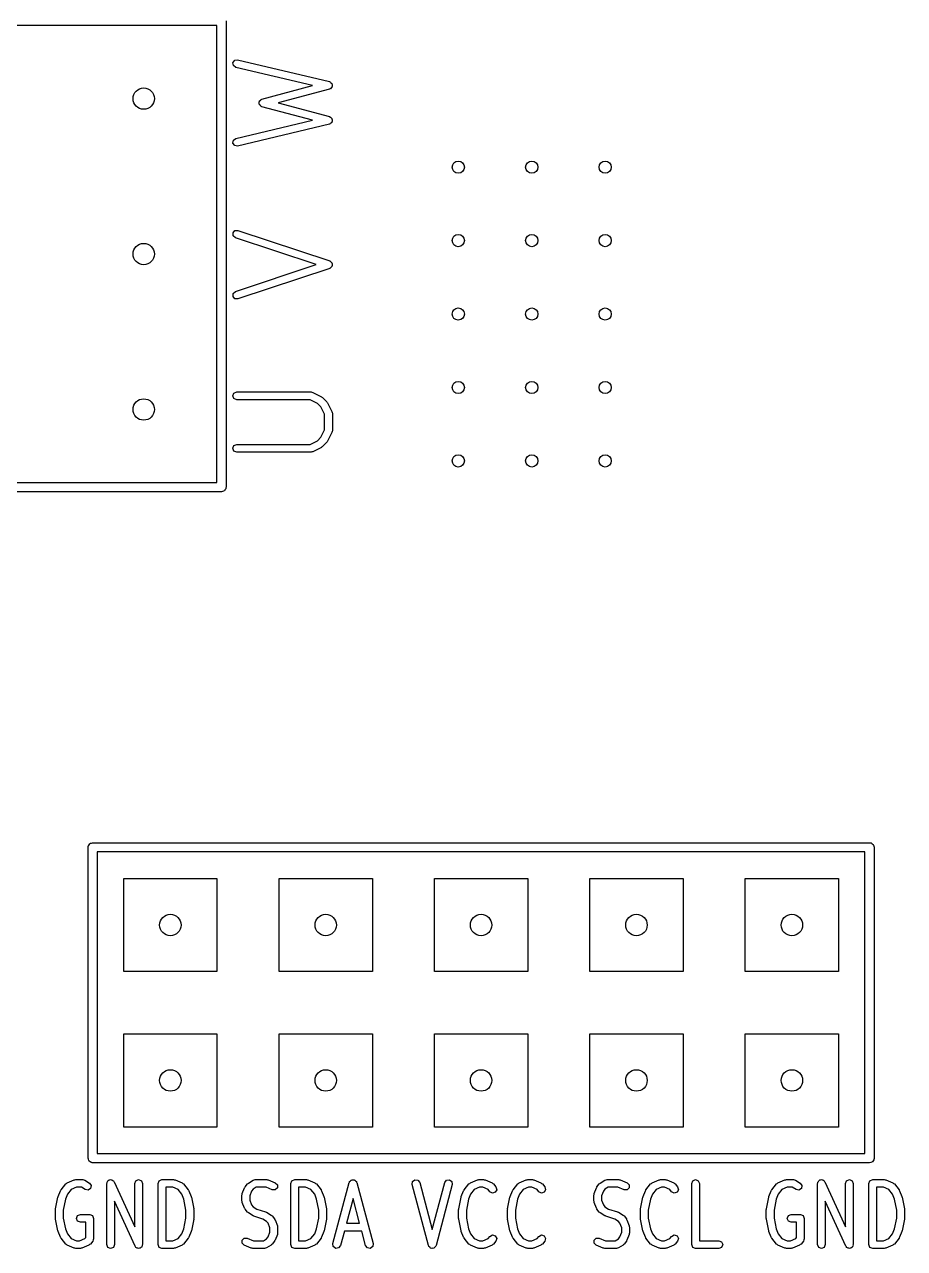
# Model space of a CAD drawing. Extents: x 0.12 to 2.02, y 0.23 to 1.77.
# Drawn here: x 0.985 to 1.551, y 0.228 to 1.015 of the extents above; entities that cross this region are included whole.
import ezdxf

# ---------------------------------------------------------------- set-up
doc = ezdxf.new("R2010")
doc.units = 0
doc.header["$MEASUREMENT"] = 0
doc.layers.add('BLACK', color=7, linetype='CONTINUOUS')

msp = doc.modelspace()

# ---------------------------------------------------------------- linework, layer by layer
at = {"layer": 'BLACK', "linetype": 'CONTINUOUS'}
for p, q in [((1.11457, 1.01772), (1.11457, 0.717717)), ((1.10866, 1.01476), (0.914567, 1.01476)), ((1.10866, 0.720669), (1.10866, 1.01476)), ((1.11902, 0.990822), (1.12014, 0.992372)), ((1.12014, 0.992372), (1.12203, 0.992675)), ((1.12203, 0.992675), (1.18108, 0.978614)), ((1.11932, 0.988932), (1.11902, 0.990822)), ((1.12087, 0.987811), (1.11932, 0.988932)), ((1.17029, 0.976045), (1.12087, 0.987811)), ((1.18108, 0.978614), (1.18139, 0.978395)), ((1.18139, 0.978395), (1.18176, 0.978345)), ((1.18176, 0.978345), (1.18213, 0.977855)), ((1.18213, 0.977855), (1.18263, 0.977492)), ((1.18263, 0.977492), (1.18269, 0.977123)), ((1.18269, 0.977123), (1.18292, 0.976826)), ((1.18292, 0.976826), (1.18284, 0.976213)), ((1.13768, 0.967349), (1.17029, 0.976045)), ((1.18115, 0.973766), (1.14803, 0.964933)), ((1.18145, 0.973994), (1.18115, 0.973766)), ((1.18182, 0.974053), (1.18145, 0.973994)), ((1.18218, 0.974554), (1.18182, 0.974053)), ((1.18267, 0.974929), (1.18218, 0.974554)), ((1.18272, 0.9753), (1.18267, 0.974929)), ((1.18294, 0.975603), (1.18272, 0.9753)), ((1.18284, 0.976213), (1.18294, 0.975603)), ((1.13591, 0.965577), (1.13611, 0.965848)), ((1.13599, 0.964933), (1.13591, 0.965577)), ((1.13591, 0.964289), (1.13599, 0.964933)), ((1.13611, 0.964019), (1.13591, 0.964289)), ((1.13611, 0.965848), (1.13616, 0.966186)), ((1.13616, 0.963681), (1.13611, 0.964019)), ((1.13616, 0.966186), (1.13668, 0.966581)), ((1.13668, 0.963286), (1.13616, 0.963681)), ((1.13668, 0.966581), (1.13707, 0.967097)), ((1.13707, 0.96277), (1.13668, 0.963286)), ((1.13707, 0.967097), (1.13741, 0.967142)), ((1.13741, 0.962725), (1.13707, 0.96277)), ((1.13741, 0.967142), (1.13768, 0.967349)), ((1.13768, 0.962518), (1.13741, 0.962725)), ((1.17029, 0.953822), (1.13768, 0.962518)), ((1.14803, 0.964933), (1.18115, 0.9561)), ((1.12087, 0.942056), (1.17029, 0.953822)), ((1.18115, 0.9561), (1.18145, 0.955873)), ((1.18145, 0.955873), (1.18182, 0.955814)), ((1.18182, 0.955814), (1.18218, 0.955313)), ((1.18218, 0.955313), (1.18267, 0.954937)), ((1.18267, 0.954937), (1.18272, 0.954567)), ((1.18292, 0.953041), (1.18269, 0.952744)), ((1.18272, 0.954567), (1.18294, 0.954264)), ((1.18294, 0.954264), (1.18284, 0.953653)), ((1.18284, 0.953653), (1.18292, 0.953041)), ((1.18108, 0.951253), (1.12203, 0.937192)), ((1.18139, 0.951472), (1.18108, 0.951253)), ((1.18176, 0.951521), (1.18139, 0.951472)), ((1.18213, 0.952012), (1.18176, 0.951521)), ((1.18263, 0.952374), (1.18213, 0.952012)), ((1.18269, 0.952744), (1.18263, 0.952374)), ((1.11902, 0.939045), (1.11932, 0.940934)), ((1.12014, 0.937495), (1.11902, 0.939045)), ((1.11932, 0.940934), (1.12087, 0.942056)), ((1.12203, 0.937192), (1.12014, 0.937495)), ((1.11908, 0.881359), (1.12033, 0.882805)), ((1.12033, 0.882805), (1.12224, 0.882941)), ((1.12224, 0.882941), (1.1813, 0.863255)), ((1.11921, 0.879451), (1.11908, 0.881359)), ((1.12066, 0.878197), (1.11921, 0.879451)), ((1.1726, 0.860884), (1.12066, 0.878197)), ((1.12066, 0.84357), (1.1726, 0.860884)), ((1.1813, 0.858512), (1.12224, 0.838827)), ((1.1813, 0.863255), (1.18144, 0.863133)), ((1.18144, 0.858634), (1.1813, 0.858512)), ((1.18144, 0.863133), (1.18162, 0.86312)), ((1.18162, 0.858648), (1.18144, 0.858634)), ((1.18162, 0.86312), (1.18214, 0.862521)), ((1.18214, 0.859247), (1.18162, 0.858648)), ((1.18214, 0.862521), (1.18274, 0.862002)), ((1.18274, 0.859766), (1.18214, 0.859247)), ((1.18274, 0.862002), (1.18275, 0.861816)), ((1.18275, 0.859952), (1.18274, 0.859766)), ((1.18275, 0.861816), (1.18288, 0.861674)), ((1.18288, 0.860093), (1.18275, 0.859952)), ((1.18288, 0.861674), (1.18282, 0.860884)), ((1.18282, 0.860884), (1.18288, 0.860093)), ((1.11921, 0.842317), (1.12066, 0.84357)), ((1.11908, 0.840408), (1.11921, 0.842317)), ((1.12033, 0.838963), (1.11908, 0.840408)), ((1.12224, 0.838827), (1.12033, 0.838963)), ((1.11895, 0.776519), (1.11968, 0.778287)), ((1.11968, 0.774752), (1.11895, 0.776519)), ((1.11968, 0.778287), (1.12145, 0.779019)), ((1.12145, 0.774019), (1.11968, 0.774752)), ((1.12145, 0.779019), (1.16926, 0.779019)), ((1.16867, 0.774019), (1.12145, 0.774019)), ((1.1734, 0.771653), (1.16867, 0.774019)), ((1.16926, 0.779019), (1.16979, 0.778797)), ((1.16979, 0.778797), (1.17037, 0.778755)), ((1.17037, 0.778755), (1.176, 0.775943)), ((1.176, 0.775943), (1.17627, 0.775632)), ((1.17627, 0.775632), (1.17665, 0.775475)), ((1.17665, 0.775475), (1.17946, 0.772663)), ((1.17946, 0.772663), (1.17962, 0.772283)), ((1.17962, 0.772283), (1.17993, 0.772013)), ((1.17993, 0.772013), (1.18274, 0.766389)), ((1.17564, 0.769414), (1.1734, 0.771653)), ((1.178, 0.764681), (1.17564, 0.769414)), ((1.178, 0.754612), (1.178, 0.764681)), ((1.18274, 0.766389), (1.18278, 0.765808)), ((1.18278, 0.765808), (1.183, 0.765271)), ((1.183, 0.765271), (1.183, 0.754022)), ((1.1734, 0.74764), (1.17564, 0.749879)), ((1.17564, 0.749879), (1.178, 0.754612)), ((1.18274, 0.752904), (1.17993, 0.74728)), ((1.18278, 0.753485), (1.18274, 0.752904)), ((1.183, 0.754022), (1.18278, 0.753485)), ((1.11895, 0.742774), (1.11968, 0.744541)), ((1.11968, 0.741006), (1.11895, 0.742774)), ((1.11968, 0.744541), (1.12145, 0.745274)), ((1.12145, 0.740274), (1.11968, 0.741006)), ((1.12145, 0.745274), (1.16867, 0.745274)), ((1.16926, 0.740274), (1.12145, 0.740274)), ((1.16867, 0.745274), (1.1734, 0.74764)), ((1.16979, 0.740496), (1.16926, 0.740274)), ((1.17037, 0.740538), (1.16979, 0.740496)), ((1.176, 0.74335), (1.17037, 0.740538)), ((1.17627, 0.743661), (1.176, 0.74335)), ((1.17665, 0.743818), (1.17627, 0.743661)), ((1.17946, 0.74663), (1.17665, 0.743818)), ((1.17962, 0.74701), (1.17946, 0.74663)), ((1.17993, 0.74728), (1.17962, 0.74701)), ((0.914567, 0.720669), (1.10866, 0.720669)), ((1.11439, 0.716707), (1.1139, 0.716119)), ((1.11446, 0.71709), (1.11439, 0.716707)), ((1.11452, 0.717204), (1.11446, 0.71709)), ((1.11457, 0.717717), (1.1145, 0.717333)), ((1.1145, 0.717333), (1.11452, 0.717204)), ((1.11161, 0.714764), (0.911614, 0.714764)), ((1.11233, 0.715026), (1.11161, 0.714764)), ((1.11309, 0.715159), (1.11233, 0.715026)), ((1.11326, 0.715364), (1.11309, 0.715159)), ((1.11351, 0.715455), (1.11326, 0.715364)), ((1.1139, 0.716119), (1.11351, 0.715455)), ((1.02646, 0.48767), (1.02684, 0.488335)), ((1.02684, 0.488335), (1.02709, 0.488426)), ((1.02709, 0.488426), (1.02726, 0.48863)), ((1.02726, 0.48863), (1.02802, 0.488763)), ((1.02802, 0.488763), (1.02874, 0.489026)), ((1.02874, 0.489026), (1.52874, 0.489026)), ((1.52874, 0.489026), (1.52912, 0.488958)), ((1.52912, 0.488958), (1.52925, 0.488981)), ((1.52925, 0.488981), (1.52937, 0.488915)), ((1.52937, 0.488915), (1.52975, 0.488848)), ((1.52975, 0.488848), (1.53034, 0.488354)), ((1.53034, 0.488354), (1.531, 0.487971)), ((1.02579, 0.486073), (1.02585, 0.486456)), ((1.02579, 0.286073), (1.02579, 0.486073)), ((1.02583, 0.486586), (1.0259, 0.486699)), ((1.02585, 0.486456), (1.02583, 0.486586)), ((1.0259, 0.486699), (1.02597, 0.487083)), ((1.02597, 0.487083), (1.02646, 0.48767)), ((1.03169, 0.48312), (1.03169, 0.289026)), ((1.52579, 0.48312), (1.03169, 0.48312)), ((1.52579, 0.289026), (1.52579, 0.48312)), ((1.531, 0.487971), (1.53109, 0.487721)), ((1.53109, 0.487721), (1.5313, 0.487549)), ((1.5313, 0.487549), (1.53143, 0.486794)), ((1.53143, 0.486794), (1.53169, 0.486073)), ((1.53169, 0.486073), (1.53169, 0.286073)), ((1.04874, 0.406073), (1.04874, 0.466073)), ((1.04874, 0.466073), (1.10874, 0.466073)), ((1.10874, 0.466073), (1.10874, 0.406073)), ((1.14874, 0.406073), (1.14874, 0.466073)), ((1.14874, 0.466073), (1.20874, 0.466073)), ((1.20874, 0.466073), (1.20874, 0.406073)), ((1.24874, 0.406073), (1.24874, 0.466073)), ((1.24874, 0.466073), (1.30874, 0.466073)), ((1.30874, 0.466073), (1.30874, 0.406073)), ((1.34874, 0.406073), (1.34874, 0.466073)), ((1.34874, 0.466073), (1.40874, 0.466073)), ((1.40874, 0.466073), (1.40874, 0.406073)), ((1.44874, 0.406073), (1.44874, 0.466073)), ((1.44874, 0.466073), (1.50874, 0.466073)), ((1.50874, 0.466073), (1.50874, 0.406073)), ((1.10874, 0.406073), (1.04874, 0.406073)), ((1.20874, 0.406073), (1.14874, 0.406073)), ((1.30874, 0.406073), (1.24874, 0.406073)), ((1.40874, 0.406073), (1.34874, 0.406073)), ((1.50874, 0.406073), (1.44874, 0.406073)), ((1.04874, 0.306073), (1.04874, 0.366073)), ((1.04874, 0.366073), (1.10874, 0.366073)), ((1.10874, 0.366073), (1.10874, 0.306073)), ((1.14874, 0.306073), (1.14874, 0.366073)), ((1.14874, 0.366073), (1.20874, 0.366073)), ((1.20874, 0.366073), (1.20874, 0.306073)), ((1.24874, 0.306073), (1.24874, 0.366073)), ((1.24874, 0.366073), (1.30874, 0.366073)), ((1.30874, 0.366073), (1.30874, 0.306073)), ((1.34874, 0.306073), (1.34874, 0.366073)), ((1.34874, 0.366073), (1.40874, 0.366073)), ((1.40874, 0.366073), (1.40874, 0.306073)), ((1.44874, 0.306073), (1.44874, 0.366073)), ((1.44874, 0.366073), (1.50874, 0.366073)), ((1.50874, 0.366073), (1.50874, 0.306073)), ((1.10874, 0.306073), (1.04874, 0.306073)), ((1.20874, 0.306073), (1.14874, 0.306073)), ((1.30874, 0.306073), (1.24874, 0.306073)), ((1.40874, 0.306073), (1.34874, 0.306073)), ((1.50874, 0.306073), (1.44874, 0.306073)), ((1.02605, 0.285352), (1.02579, 0.286073)), ((1.02618, 0.284596), (1.02605, 0.285352)), ((1.02639, 0.284425), (1.02618, 0.284596)), ((1.02648, 0.284175), (1.02639, 0.284425)), ((1.02714, 0.283791), (1.02648, 0.284175)), ((1.02773, 0.283298), (1.02714, 0.283791)), ((1.03169, 0.289026), (1.52579, 0.289026)), ((1.53022, 0.283516), (1.52946, 0.283382)), ((1.53039, 0.28372), (1.53022, 0.283516)), ((1.53064, 0.283811), (1.53039, 0.28372)), ((1.53102, 0.284475), (1.53064, 0.283811)), ((1.53151, 0.285063), (1.53102, 0.284475)), ((1.53158, 0.285446), (1.53151, 0.285063)), ((1.53165, 0.28556), (1.53158, 0.285446)), ((1.53169, 0.286073), (1.53163, 0.285689)), ((1.53163, 0.285689), (1.53165, 0.28556)), ((1.02811, 0.283231), (1.02773, 0.283298)), ((1.02823, 0.283165), (1.02811, 0.283231)), ((1.02836, 0.283188), (1.02823, 0.283165)), ((1.02874, 0.28312), (1.02836, 0.283188)), ((1.52874, 0.28312), (1.02874, 0.28312)), ((1.52946, 0.283382), (1.52874, 0.28312)), ((1.00837, 0.265779), (1.01137, 0.269529)), ((1.01137, 0.269529), (1.01192, 0.269831)), ((1.01192, 0.269831), (1.01236, 0.270275)), ((1.01236, 0.270275), (1.01686, 0.27215)), ((1.01686, 0.27215), (1.01736, 0.272151)), ((1.01736, 0.272151), (1.01782, 0.272342)), ((1.01782, 0.272342), (1.02232, 0.272342)), ((1.02232, 0.272342), (1.02296, 0.272076)), ((1.02296, 0.272076), (1.02364, 0.271962)), ((1.02364, 0.271962), (1.02664, 0.270087)), ((1.02664, 0.270087), (1.02775, 0.268529)), ((1.02775, 0.268529), (1.02744, 0.266642)), ((1.03782, 0.269842), (1.03799, 0.270261)), ((1.03782, 0.230472), (1.03782, 0.269842)), ((1.03797, 0.270715), (1.03834, 0.27111)), ((1.03799, 0.270261), (1.03797, 0.270715)), ((1.03834, 0.27111), (1.03855, 0.27161)), ((1.03855, 0.27161), (1.03897, 0.271783)), ((1.03897, 0.271783), (1.03928, 0.272116)), ((1.03928, 0.272116), (1.03982, 0.272135)), ((1.03982, 0.272135), (1.04032, 0.272342)), ((1.04032, 0.272342), (1.04074, 0.272168)), ((1.04074, 0.272168), (1.04119, 0.272185)), ((1.04119, 0.272185), (1.04158, 0.271817)), ((1.04158, 0.271817), (1.04208, 0.27161)), ((1.04208, 0.27161), (1.04226, 0.27119)), ((1.04226, 0.27119), (1.04259, 0.270881)), ((1.04259, 0.270881), (1.05581, 0.241954)), ((1.05581, 0.269842), (1.05655, 0.27161)), ((1.05581, 0.241954), (1.05581, 0.269842)), ((1.05655, 0.27161), (1.05831, 0.272342)), ((1.05831, 0.272342), (1.06008, 0.27161)), ((1.06008, 0.27161), (1.06081, 0.269842)), ((1.06081, 0.269842), (1.06081, 0.230472)), ((1.07081, 0.269842), (1.07154, 0.27161)), ((1.07081, 0.230472), (1.07081, 0.269842)), ((1.07154, 0.27161), (1.07331, 0.272342)), ((1.07331, 0.272342), (1.08081, 0.272342)), ((1.08081, 0.272342), (1.08127, 0.272151)), ((1.08127, 0.272151), (1.08177, 0.27215)), ((1.08177, 0.27215), (1.08627, 0.270275)), ((1.08627, 0.270275), (1.08671, 0.269831)), ((1.08671, 0.269831), (1.08726, 0.269529)), ((1.08726, 0.269529), (1.09026, 0.265779)), ((1.12685, 0.267654), (1.12835, 0.269529)), ((1.12835, 0.269529), (1.12873, 0.269737)), ((1.12873, 0.269737), (1.12898, 0.270087)), ((1.12898, 0.270087), (1.13198, 0.271962)), ((1.13198, 0.271962), (1.13266, 0.272076)), ((1.13266, 0.272076), (1.1333, 0.272342)), ((1.1333, 0.272342), (1.1408, 0.272342)), ((1.1408, 0.272342), (1.14127, 0.272151)), ((1.14127, 0.272151), (1.14177, 0.27215)), ((1.14177, 0.27215), (1.14626, 0.270275)), ((1.14626, 0.270275), (1.14761, 0.268919)), ((1.14761, 0.268919), (1.14761, 0.267006)), ((1.1563, 0.269842), (1.15703, 0.27161)), ((1.1563, 0.230472), (1.1563, 0.269842)), ((1.15703, 0.27161), (1.1588, 0.272342)), ((1.1588, 0.272342), (1.1663, 0.272342)), ((1.1663, 0.272342), (1.16676, 0.272151)), ((1.16676, 0.272151), (1.16726, 0.27215)), ((1.16726, 0.27215), (1.17176, 0.270275)), ((1.17176, 0.270275), (1.1722, 0.269831)), ((1.1722, 0.269831), (1.17275, 0.269529)), ((1.17275, 0.269529), (1.17575, 0.265779)), ((1.18338, 0.231116), (1.19388, 0.270486)), ((1.19388, 0.270486), (1.19409, 0.270757)), ((1.19409, 0.270757), (1.19413, 0.271095)), ((1.19413, 0.271095), (1.19465, 0.271489)), ((1.19465, 0.271489), (1.19504, 0.272005)), ((1.19504, 0.272005), (1.19538, 0.27205)), ((1.19538, 0.27205), (1.19565, 0.272258)), ((1.19565, 0.272258), (1.1963, 0.272172)), ((1.1963, 0.272172), (1.19694, 0.272258)), ((1.19694, 0.272258), (1.19721, 0.27205)), ((1.19721, 0.27205), (1.19755, 0.272005)), ((1.19755, 0.272005), (1.19794, 0.271489)), ((1.19794, 0.271489), (1.19846, 0.271095)), ((1.19846, 0.271095), (1.1985, 0.270757)), ((1.1985, 0.270757), (1.19871, 0.270486)), ((1.19871, 0.270486), (1.20921, 0.231116)), ((1.23438, 0.269198), (1.23463, 0.271095)), ((1.24487, 0.229828), (1.23438, 0.269198)), ((1.23463, 0.271095), (1.23615, 0.272258)), ((1.23615, 0.272258), (1.23804, 0.272005)), ((1.23804, 0.272005), (1.23921, 0.270486)), ((1.23921, 0.270486), (1.24729, 0.240175)), ((1.24729, 0.240175), (1.25537, 0.270486)), ((1.2602, 0.269198), (1.24971, 0.229828)), ((1.25537, 0.270486), (1.25654, 0.272005)), ((1.25654, 0.272005), (1.25843, 0.272258)), ((1.25843, 0.272258), (1.25995, 0.271095)), ((1.25995, 0.271095), (1.2602, 0.269198)), ((1.26784, 0.265779), (1.27083, 0.269529)), ((1.27083, 0.269529), (1.27138, 0.269831)), ((1.27138, 0.269831), (1.27183, 0.270275)), ((1.27183, 0.270275), (1.27632, 0.27215)), ((1.27632, 0.27215), (1.27682, 0.272151)), ((1.27682, 0.272151), (1.27729, 0.272342)), ((1.27729, 0.272342), (1.28029, 0.272342)), ((1.28029, 0.272342), (1.28075, 0.272151)), ((1.28075, 0.272151), (1.28125, 0.27215)), ((1.28125, 0.27215), (1.28575, 0.270275)), ((1.28575, 0.270275), (1.28619, 0.269831)), ((1.28619, 0.269831), (1.28674, 0.269529)), ((1.28674, 0.269529), (1.28824, 0.267654)), ((1.29933, 0.265779), (1.30233, 0.269529)), ((1.30233, 0.269529), (1.30288, 0.269831)), ((1.30288, 0.269831), (1.30332, 0.270275)), ((1.30332, 0.270275), (1.30782, 0.27215)), ((1.30782, 0.27215), (1.30832, 0.272151)), ((1.30832, 0.272151), (1.30878, 0.272342)), ((1.30878, 0.272342), (1.31178, 0.272342)), ((1.31178, 0.272342), (1.31224, 0.272151)), ((1.31224, 0.272151), (1.31274, 0.27215)), ((1.31274, 0.27215), (1.31724, 0.270275)), ((1.31724, 0.270275), (1.31768, 0.269831)), ((1.31768, 0.269831), (1.31823, 0.269529)), ((1.31823, 0.269529), (1.31973, 0.267654)), ((1.35332, 0.267654), (1.35482, 0.269529)), ((1.35482, 0.269529), (1.3552, 0.269737)), ((1.3552, 0.269737), (1.35545, 0.270087)), ((1.35545, 0.270087), (1.35845, 0.271962)), ((1.35845, 0.271962), (1.35914, 0.272076)), ((1.35914, 0.272076), (1.35978, 0.272342)), ((1.35978, 0.272342), (1.36728, 0.272342)), ((1.36728, 0.272342), (1.36774, 0.272151)), ((1.36774, 0.272151), (1.36824, 0.27215)), ((1.36824, 0.27215), (1.37274, 0.270275)), ((1.37274, 0.270275), (1.37409, 0.268919)), ((1.37409, 0.268919), (1.37408, 0.267006)), ((1.38482, 0.265779), (1.38782, 0.269529)), ((1.38782, 0.269529), (1.38837, 0.269831)), ((1.38837, 0.269831), (1.38881, 0.270275)), ((1.38881, 0.270275), (1.39331, 0.27215)), ((1.39331, 0.27215), (1.39381, 0.272151)), ((1.39381, 0.272151), (1.39427, 0.272342)), ((1.39427, 0.272342), (1.39727, 0.272342)), ((1.39727, 0.272342), (1.39773, 0.272151)), ((1.39773, 0.272151), (1.39823, 0.27215)), ((1.39823, 0.27215), (1.40273, 0.270275)), ((1.40273, 0.270275), (1.40317, 0.269831)), ((1.40317, 0.269831), (1.40372, 0.269529)), ((1.40372, 0.269529), (1.40522, 0.267654)), ((1.41427, 0.269842), (1.415, 0.27161)), ((1.41427, 0.230472), (1.41427, 0.269842)), ((1.415, 0.27161), (1.41677, 0.272342)), ((1.41677, 0.272342), (1.41854, 0.27161)), ((1.41854, 0.27161), (1.41927, 0.269842)), ((1.41927, 0.269842), (1.41927, 0.232972)), ((1.46581, 0.265779), (1.46881, 0.269529)), ((1.46881, 0.269529), (1.46936, 0.269831)), ((1.46936, 0.269831), (1.4698, 0.270275)), ((1.4698, 0.270275), (1.4743, 0.27215)), ((1.4743, 0.27215), (1.4748, 0.272151)), ((1.4748, 0.272151), (1.47526, 0.272342)), ((1.47526, 0.272342), (1.47976, 0.272342)), ((1.47976, 0.272342), (1.4804, 0.272076)), ((1.4804, 0.272076), (1.48109, 0.271962)), ((1.48109, 0.271962), (1.48409, 0.270087)), ((1.48409, 0.270087), (1.4852, 0.268529)), ((1.4852, 0.268529), (1.48488, 0.266642)), ((1.49526, 0.269842), (1.49543, 0.270261)), ((1.49526, 0.230472), (1.49526, 0.269842)), ((1.49542, 0.270715), (1.49578, 0.27111)), ((1.49543, 0.270261), (1.49542, 0.270715)), ((1.49578, 0.27111), (1.49599, 0.27161)), ((1.49599, 0.27161), (1.49641, 0.271783)), ((1.49641, 0.271783), (1.49672, 0.272116)), ((1.49672, 0.272116), (1.49726, 0.272135)), ((1.49726, 0.272135), (1.49776, 0.272342)), ((1.49776, 0.272342), (1.49818, 0.272168)), ((1.49818, 0.272168), (1.49863, 0.272185)), ((1.49863, 0.272185), (1.49903, 0.271817)), ((1.49903, 0.271817), (1.49953, 0.27161)), ((1.49953, 0.27161), (1.4997, 0.27119)), ((1.4997, 0.27119), (1.50003, 0.270881)), ((1.50003, 0.270881), (1.51326, 0.241954)), ((1.51326, 0.269842), (1.51399, 0.27161)), ((1.51326, 0.241954), (1.51326, 0.269842)), ((1.51399, 0.27161), (1.51576, 0.272342)), ((1.51576, 0.272342), (1.51752, 0.27161)), ((1.51752, 0.27161), (1.51826, 0.269842)), ((1.51826, 0.269842), (1.51826, 0.230472)), ((1.52825, 0.269842), (1.52899, 0.27161)), ((1.52825, 0.230472), (1.52825, 0.269842)), ((1.52899, 0.27161), (1.53075, 0.272342)), ((1.53075, 0.272342), (1.53825, 0.272342)), ((1.53825, 0.272342), (1.53872, 0.272151)), ((1.53872, 0.272151), (1.53922, 0.27215)), ((1.53922, 0.27215), (1.54371, 0.270275)), ((1.54371, 0.270275), (1.54416, 0.269831)), ((1.54416, 0.269831), (1.54471, 0.269529)), ((1.54471, 0.269529), (1.54771, 0.265779)), ((1.00487, 0.253459), (1.00637, 0.260958)), ((1.00637, 0.260958), (1.0065, 0.261157)), ((1.0065, 0.261397), (1.008, 0.265146)), ((1.0065, 0.261157), (1.0065, 0.261397)), ((1.008, 0.265146), (1.00826, 0.265416)), ((1.00826, 0.265416), (1.00837, 0.265779)), ((1.0125, 0.262945), (1.01123, 0.259753)), ((1.01487, 0.265906), (1.0125, 0.262945)), ((1.01832, 0.267342), (1.01487, 0.265906)), ((1.0216, 0.267342), (1.01832, 0.267342)), ((1.02399, 0.265847), (1.0216, 0.267342)), ((1.02588, 0.265531), (1.02399, 0.265847)), ((1.02744, 0.266642), (1.02588, 0.265531)), ((1.08031, 0.267342), (1.07581, 0.267342)), ((1.07581, 0.267342), (1.07581, 0.232972)), ((1.08376, 0.265906), (1.08031, 0.267342)), ((1.08613, 0.262945), (1.08376, 0.265906)), ((1.0874, 0.259753), (1.08613, 0.262945)), ((1.09026, 0.265779), (1.09037, 0.265416)), ((1.09037, 0.265416), (1.09063, 0.265146)), ((1.09063, 0.265146), (1.09213, 0.261397)), ((1.09213, 0.261397), (1.09213, 0.261157)), ((1.09213, 0.261157), (1.09226, 0.260958)), ((1.09226, 0.260958), (1.09376, 0.253459)), ((1.12481, 0.262343), (1.12499, 0.262789)), ((1.12481, 0.258593), (1.12481, 0.262343)), ((1.12498, 0.263271), (1.12648, 0.267021)), ((1.12499, 0.262789), (1.12498, 0.263271)), ((1.12648, 0.267021), (1.12675, 0.267291)), ((1.12675, 0.267291), (1.12685, 0.267654)), ((1.13099, 0.26482), (1.12981, 0.261861)), ((1.12981, 0.261861), (1.12981, 0.259075)), ((1.13199, 0.266073), (1.13099, 0.26482)), ((1.13402, 0.267342), (1.13199, 0.266073)), ((1.1403, 0.267342), (1.13402, 0.267342)), ((1.14434, 0.265659), (1.1403, 0.267342)), ((1.14625, 0.265655), (1.14434, 0.265659)), ((1.14761, 0.267006), (1.14625, 0.265655)), ((1.1658, 0.267342), (1.1613, 0.267342)), ((1.1613, 0.267342), (1.1613, 0.232972)), ((1.16925, 0.265906), (1.1658, 0.267342)), ((1.17162, 0.262945), (1.16925, 0.265906)), ((1.17289, 0.259753), (1.17162, 0.262945)), ((1.17575, 0.265779), (1.17586, 0.265416)), ((1.17586, 0.265416), (1.17612, 0.265146)), ((1.17612, 0.265146), (1.17762, 0.261397)), ((1.17762, 0.261397), (1.17762, 0.261157)), ((1.17762, 0.261157), (1.17775, 0.260958)), ((1.17775, 0.260958), (1.17925, 0.253459)), ((1.1963, 0.260139), (1.19205, 0.24422)), ((1.20054, 0.24422), (1.1963, 0.260139)), ((1.26434, 0.253459), (1.26584, 0.260958)), ((1.26584, 0.260958), (1.26597, 0.261157)), ((1.26597, 0.261397), (1.26747, 0.265146)), ((1.26597, 0.261157), (1.26597, 0.261397)), ((1.26747, 0.265146), (1.26773, 0.265416)), ((1.26773, 0.265416), (1.26784, 0.265779)), ((1.27197, 0.262945), (1.27069, 0.259753)), ((1.27434, 0.265906), (1.27197, 0.262945)), ((1.27779, 0.267342), (1.27434, 0.265906)), ((1.27979, 0.267342), (1.27779, 0.267342)), ((1.28323, 0.265906), (1.27979, 0.267342)), ((1.28433, 0.264531), (1.28323, 0.265906)), ((1.28601, 0.263608), (1.28433, 0.264531)), ((1.28785, 0.26414), (1.28601, 0.263608)), ((1.28877, 0.265816), (1.28785, 0.26414)), ((1.28824, 0.267654), (1.28877, 0.265816)), ((1.29583, 0.253459), (1.29733, 0.260958)), ((1.29733, 0.260958), (1.29747, 0.261157)), ((1.29746, 0.261397), (1.29896, 0.265146)), ((1.29747, 0.261157), (1.29746, 0.261397)), ((1.29896, 0.265146), (1.29923, 0.265416)), ((1.29923, 0.265416), (1.29933, 0.265779)), ((1.30347, 0.262945), (1.30219, 0.259753)), ((1.30584, 0.265906), (1.30347, 0.262945)), ((1.30928, 0.267342), (1.30584, 0.265906)), ((1.31128, 0.267342), (1.30928, 0.267342)), ((1.31473, 0.265906), (1.31128, 0.267342)), ((1.31583, 0.264531), (1.31473, 0.265906)), ((1.31751, 0.263608), (1.31583, 0.264531)), ((1.31934, 0.26414), (1.31751, 0.263608)), ((1.32027, 0.265816), (1.31934, 0.26414)), ((1.31973, 0.267654), (1.32027, 0.265816)), ((1.35128, 0.262343), (1.35146, 0.262789)), ((1.35128, 0.258593), (1.35128, 0.262343)), ((1.35146, 0.263271), (1.35296, 0.267021)), ((1.35146, 0.262789), (1.35146, 0.263271)), ((1.35296, 0.267021), (1.35322, 0.267291)), ((1.35322, 0.267291), (1.35332, 0.267654)), ((1.35746, 0.26482), (1.35628, 0.261861)), ((1.35628, 0.261861), (1.35628, 0.259075)), ((1.35846, 0.266073), (1.35746, 0.26482)), ((1.36049, 0.267342), (1.35846, 0.266073)), ((1.36678, 0.267342), (1.36049, 0.267342)), ((1.37081, 0.265659), (1.36678, 0.267342)), ((1.37273, 0.265655), (1.37081, 0.265659)), ((1.37408, 0.267006), (1.37273, 0.265655)), ((1.38132, 0.253459), (1.38282, 0.260958)), ((1.38282, 0.260958), (1.38295, 0.261157)), ((1.38295, 0.261397), (1.38445, 0.265146)), ((1.38295, 0.261157), (1.38295, 0.261397)), ((1.38445, 0.265146), (1.38472, 0.265416)), ((1.38472, 0.265416), (1.38482, 0.265779)), ((1.38896, 0.262945), (1.38768, 0.259753)), ((1.39132, 0.265906), (1.38896, 0.262945)), ((1.39477, 0.267342), (1.39132, 0.265906)), ((1.39677, 0.267342), (1.39477, 0.267342)), ((1.40022, 0.265906), (1.39677, 0.267342)), ((1.40132, 0.264531), (1.40022, 0.265906)), ((1.40299, 0.263608), (1.40132, 0.264531)), ((1.40483, 0.26414), (1.40299, 0.263608)), ((1.40576, 0.265816), (1.40483, 0.26414)), ((1.40522, 0.267654), (1.40576, 0.265816)), ((1.46231, 0.253459), (1.46381, 0.260958)), ((1.46381, 0.260958), (1.46394, 0.261157)), ((1.46394, 0.261397), (1.46544, 0.265146)), ((1.46394, 0.261157), (1.46394, 0.261397)), ((1.46544, 0.265146), (1.46571, 0.265416)), ((1.46571, 0.265416), (1.46581, 0.265779)), ((1.46995, 0.262945), (1.46867, 0.259753)), ((1.47231, 0.265906), (1.46995, 0.262945)), ((1.47576, 0.267342), (1.47231, 0.265906)), ((1.47904, 0.267342), (1.47576, 0.267342)), ((1.48144, 0.265847), (1.47904, 0.267342)), ((1.48332, 0.265531), (1.48144, 0.265847)), ((1.48488, 0.266642), (1.48332, 0.265531)), ((1.53775, 0.267342), (1.53325, 0.267342)), ((1.53325, 0.267342), (1.53325, 0.232972)), ((1.5412, 0.265906), (1.53775, 0.267342)), ((1.54357, 0.262945), (1.5412, 0.265906)), ((1.54485, 0.259753), (1.54357, 0.262945)), ((1.54771, 0.265779), (1.54781, 0.265416)), ((1.54781, 0.265416), (1.54807, 0.265146)), ((1.54807, 0.265146), (1.54957, 0.261397)), ((1.54957, 0.261397), (1.54957, 0.261157)), ((1.54957, 0.261157), (1.5497, 0.260958)), ((1.5497, 0.260958), (1.5512, 0.253459)), ((1.00482, 0.252969), (1.00492, 0.253207)), ((1.00482, 0.247345), (1.00482, 0.252969)), ((1.00492, 0.253207), (1.00487, 0.253459)), ((1.01123, 0.259753), (1.00982, 0.252721)), ((1.00982, 0.252721), (1.00982, 0.247592)), ((1.05604, 0.229432), (1.04282, 0.25836)), ((1.04282, 0.25836), (1.04282, 0.230472)), ((1.08881, 0.252721), (1.0874, 0.259753)), ((1.08881, 0.247592), (1.08881, 0.252721)), ((1.09376, 0.253459), (1.09371, 0.253207)), ((1.09371, 0.253207), (1.09381, 0.252969)), ((1.09381, 0.252969), (1.09381, 0.247345)), ((1.12499, 0.258147), (1.12481, 0.258593)), ((1.12498, 0.257665), (1.12499, 0.258147)), ((1.12648, 0.253915), (1.12498, 0.257665)), ((1.12675, 0.253645), (1.12648, 0.253915)), ((1.12685, 0.253282), (1.12675, 0.253645)), ((1.12835, 0.251407), (1.12685, 0.253282)), ((1.12981, 0.259075), (1.13099, 0.256116)), ((1.13099, 0.256116), (1.13199, 0.254863)), ((1.13199, 0.254863), (1.13436, 0.253385)), ((1.13436, 0.253385), (1.14005, 0.251606)), ((1.1743, 0.252721), (1.17289, 0.259753)), ((1.1743, 0.247592), (1.1743, 0.252721)), ((1.17925, 0.253459), (1.1792, 0.253207)), ((1.1792, 0.253207), (1.1793, 0.252969)), ((1.1793, 0.252969), (1.1793, 0.247345)), ((1.26429, 0.252969), (1.26439, 0.253207)), ((1.26429, 0.247345), (1.26429, 0.252969)), ((1.26439, 0.253207), (1.26434, 0.253459)), ((1.27069, 0.259753), (1.26929, 0.252721)), ((1.26929, 0.252721), (1.26929, 0.247592)), ((1.29578, 0.252969), (1.29588, 0.253207)), ((1.29578, 0.247345), (1.29578, 0.252969)), ((1.29588, 0.253207), (1.29583, 0.253459)), ((1.30219, 0.259753), (1.30078, 0.252721)), ((1.30078, 0.252721), (1.30078, 0.247592)), ((1.35146, 0.258147), (1.35128, 0.258593)), ((1.35146, 0.257665), (1.35146, 0.258147)), ((1.35296, 0.253915), (1.35146, 0.257665)), ((1.35322, 0.253645), (1.35296, 0.253915)), ((1.35332, 0.253282), (1.35322, 0.253645)), ((1.35482, 0.251407), (1.35332, 0.253282)), ((1.35628, 0.259075), (1.35746, 0.256116)), ((1.35746, 0.256116), (1.35846, 0.254863)), ((1.35846, 0.254863), (1.36083, 0.253385)), ((1.36083, 0.253385), (1.36652, 0.251606)), ((1.38127, 0.252969), (1.38137, 0.253207)), ((1.38127, 0.247345), (1.38127, 0.252969)), ((1.38137, 0.253207), (1.38132, 0.253459)), ((1.38768, 0.259753), (1.38627, 0.252721)), ((1.38627, 0.252721), (1.38627, 0.247592)), ((1.46226, 0.252969), (1.46236, 0.253207)), ((1.46226, 0.247345), (1.46226, 0.252969)), ((1.46236, 0.253207), (1.46231, 0.253459)), ((1.46867, 0.259753), (1.46726, 0.252721)), ((1.46726, 0.252721), (1.46726, 0.247592)), ((1.51348, 0.229432), (1.50026, 0.25836)), ((1.50026, 0.25836), (1.50026, 0.230472)), ((1.54625, 0.252721), (1.54485, 0.259753)), ((1.54625, 0.247592), (1.54625, 0.252721)), ((1.5512, 0.253459), (1.55115, 0.253207)), ((1.55115, 0.253207), (1.55125, 0.252969)), ((1.55125, 0.252969), (1.55125, 0.247345)), ((1.00492, 0.247107), (1.00482, 0.247345)), ((1.00487, 0.246854), (1.00492, 0.247107)), ((1.00637, 0.239355), (1.00487, 0.246854)), ((1.00982, 0.247592), (1.01123, 0.240561)), ((1.01832, 0.247345), (1.01905, 0.249113)), ((1.01905, 0.245577), (1.01832, 0.247345)), ((1.01905, 0.249113), (1.02082, 0.249845)), ((1.02082, 0.244845), (1.01905, 0.245577)), ((1.02082, 0.249845), (1.02682, 0.249845)), ((1.02432, 0.244845), (1.02082, 0.244845)), ((1.02432, 0.235098), (1.02432, 0.244845)), ((1.02682, 0.249845), (1.02859, 0.249113)), ((1.02859, 0.249113), (1.02932, 0.247345)), ((1.02932, 0.247345), (1.02932, 0.234221)), ((1.0874, 0.240561), (1.08881, 0.247592)), ((1.09376, 0.246854), (1.09226, 0.239355)), ((1.09381, 0.247345), (1.09371, 0.247107)), ((1.09371, 0.247107), (1.09376, 0.246854)), ((1.12873, 0.2512), (1.12835, 0.251407)), ((1.12898, 0.250849), (1.12873, 0.2512)), ((1.13198, 0.248974), (1.12898, 0.250849)), ((1.13231, 0.24892), (1.13198, 0.248974)), ((1.13256, 0.248708), (1.13231, 0.24892)), ((1.13825, 0.246929), (1.13256, 0.248708)), ((1.14062, 0.24545), (1.13825, 0.246929)), ((1.14005, 0.251606), (1.1403, 0.251394)), ((1.1403, 0.251394), (1.14063, 0.25134)), ((1.14162, 0.244198), (1.14062, 0.24545)), ((1.14063, 0.25134), (1.14363, 0.249465)), ((1.1428, 0.241239), (1.14162, 0.244198)), ((1.14363, 0.249465), (1.14388, 0.249114)), ((1.14388, 0.249114), (1.14426, 0.248906)), ((1.14426, 0.248906), (1.14576, 0.247032)), ((1.14576, 0.247032), (1.14586, 0.246669)), ((1.14586, 0.246669), (1.14612, 0.246398)), ((1.14612, 0.246398), (1.14762, 0.242649)), ((1.17289, 0.240561), (1.1743, 0.247592)), ((1.17925, 0.246854), (1.17775, 0.239355)), ((1.1793, 0.247345), (1.1792, 0.247107)), ((1.1792, 0.247107), (1.17925, 0.246854)), ((1.19205, 0.24422), (1.20054, 0.24422)), ((1.26439, 0.247107), (1.26429, 0.247345)), ((1.26434, 0.246854), (1.26439, 0.247107)), ((1.26584, 0.239355), (1.26434, 0.246854)), ((1.26929, 0.247592), (1.27069, 0.240561)), ((1.29588, 0.247107), (1.29578, 0.247345)), ((1.29583, 0.246854), (1.29588, 0.247107)), ((1.29733, 0.239355), (1.29583, 0.246854)), ((1.30078, 0.247592), (1.30219, 0.240561)), ((1.3552, 0.2512), (1.35482, 0.251407)), ((1.35545, 0.250849), (1.3552, 0.2512)), ((1.35845, 0.248974), (1.35545, 0.250849)), ((1.35878, 0.24892), (1.35845, 0.248974)), ((1.35903, 0.248708), (1.35878, 0.24892)), ((1.36472, 0.246929), (1.35903, 0.248708)), ((1.36709, 0.24545), (1.36472, 0.246929)), ((1.36652, 0.251606), (1.36677, 0.251394)), ((1.36677, 0.251394), (1.3671, 0.25134)), ((1.36809, 0.244198), (1.36709, 0.24545)), ((1.3671, 0.25134), (1.3701, 0.249465)), ((1.36927, 0.241239), (1.36809, 0.244198)), ((1.3701, 0.249465), (1.37035, 0.249114)), ((1.37035, 0.249114), (1.37073, 0.248906)), ((1.37073, 0.248906), (1.37223, 0.247032)), ((1.37223, 0.247032), (1.37233, 0.246669)), ((1.37233, 0.246669), (1.3726, 0.246398)), ((1.3726, 0.246398), (1.3741, 0.242649)), ((1.38137, 0.247107), (1.38127, 0.247345)), ((1.38132, 0.246854), (1.38137, 0.247107)), ((1.38282, 0.239355), (1.38132, 0.246854)), ((1.38627, 0.247592), (1.38768, 0.240561)), ((1.46236, 0.247107), (1.46226, 0.247345)), ((1.46231, 0.246854), (1.46236, 0.247107)), ((1.46381, 0.239355), (1.46231, 0.246854)), ((1.46726, 0.247592), (1.46867, 0.240561)), ((1.47576, 0.247345), (1.47649, 0.249113)), ((1.47649, 0.245577), (1.47576, 0.247345)), ((1.47649, 0.249113), (1.47826, 0.249845)), ((1.47826, 0.244845), (1.47649, 0.245577)), ((1.47826, 0.249845), (1.48426, 0.249845)), ((1.48176, 0.244845), (1.47826, 0.244845)), ((1.48176, 0.235098), (1.48176, 0.244845)), ((1.48426, 0.249845), (1.48603, 0.249113)), ((1.48603, 0.249113), (1.48676, 0.247345)), ((1.48676, 0.247345), (1.48676, 0.234221)), ((1.54485, 0.240561), (1.54625, 0.247592)), ((1.5512, 0.246854), (1.5497, 0.239355)), ((1.55125, 0.247345), (1.55115, 0.247107)), ((1.55115, 0.247107), (1.5512, 0.246854)), ((1.0065, 0.239157), (1.00637, 0.239355)), ((1.0065, 0.238917), (1.0065, 0.239157)), ((1.008, 0.235168), (1.0065, 0.238917)), ((1.01123, 0.240561), (1.0125, 0.237369)), ((1.0125, 0.237369), (1.01487, 0.234408)), ((1.08376, 0.234408), (1.08613, 0.237369)), ((1.08613, 0.237369), (1.0874, 0.240561)), ((1.09213, 0.238917), (1.09063, 0.235168)), ((1.09226, 0.239355), (1.09213, 0.239157)), ((1.09213, 0.239157), (1.09213, 0.238917)), ((1.14162, 0.235494), (1.1428, 0.238452)), ((1.1428, 0.238452), (1.1428, 0.241239)), ((1.14762, 0.237042), (1.14612, 0.233293)), ((1.14762, 0.242649), (1.14762, 0.242166)), ((1.14762, 0.242166), (1.1478, 0.24172)), ((1.1478, 0.237971), (1.14762, 0.237525)), ((1.14762, 0.237525), (1.14762, 0.237042)), ((1.1478, 0.24172), (1.1478, 0.237971)), ((1.16925, 0.234408), (1.17162, 0.237369)), ((1.17162, 0.237369), (1.17289, 0.240561)), ((1.17762, 0.238917), (1.17612, 0.235168)), ((1.17775, 0.239355), (1.17762, 0.239157)), ((1.17762, 0.239157), (1.17762, 0.238917)), ((1.19072, 0.23922), (1.18821, 0.229828)), ((1.20187, 0.23922), (1.19072, 0.23922)), ((1.20438, 0.229828), (1.20187, 0.23922)), ((1.26597, 0.239157), (1.26584, 0.239355)), ((1.26597, 0.238917), (1.26597, 0.239157)), ((1.26747, 0.235168), (1.26597, 0.238917)), ((1.27069, 0.240561), (1.27197, 0.237369)), ((1.27197, 0.237369), (1.27434, 0.234408)), ((1.28433, 0.235783), (1.28601, 0.236706)), ((1.28601, 0.236706), (1.28785, 0.236174)), ((1.29747, 0.239157), (1.29733, 0.239355)), ((1.29746, 0.238917), (1.29747, 0.239157)), ((1.29896, 0.235168), (1.29746, 0.238917)), ((1.30219, 0.240561), (1.30347, 0.237369)), ((1.30347, 0.237369), (1.30584, 0.234408)), ((1.31583, 0.235783), (1.31751, 0.236706)), ((1.31751, 0.236706), (1.31934, 0.236174)), ((1.36809, 0.235494), (1.36927, 0.238452)), ((1.36927, 0.238452), (1.36927, 0.241239)), ((1.3741, 0.237042), (1.3726, 0.233293)), ((1.3741, 0.242649), (1.37409, 0.242166)), ((1.37409, 0.242166), (1.37427, 0.24172)), ((1.37427, 0.237971), (1.37409, 0.237525)), ((1.37409, 0.237525), (1.3741, 0.237042)), ((1.37427, 0.24172), (1.37427, 0.237971)), ((1.38295, 0.239157), (1.38282, 0.239355)), ((1.38295, 0.238917), (1.38295, 0.239157)), ((1.38445, 0.235168), (1.38295, 0.238917)), ((1.38768, 0.240561), (1.38896, 0.237369)), ((1.38896, 0.237369), (1.39132, 0.234408)), ((1.40132, 0.235783), (1.40299, 0.236706)), ((1.40299, 0.236706), (1.40483, 0.236174)), ((1.46394, 0.239157), (1.46381, 0.239355)), ((1.46394, 0.238917), (1.46394, 0.239157)), ((1.46544, 0.235168), (1.46394, 0.238917)), ((1.46867, 0.240561), (1.46995, 0.237369)), ((1.46995, 0.237369), (1.47231, 0.234408)), ((1.5412, 0.234408), (1.54357, 0.237369)), ((1.54357, 0.237369), (1.54485, 0.240561)), ((1.54957, 0.238917), (1.54807, 0.235168)), ((1.5497, 0.239355), (1.54957, 0.239157)), ((1.54957, 0.239157), (1.54957, 0.238917)), ((1.00826, 0.234897), (1.008, 0.235168)), ((1.00837, 0.234534), (1.00826, 0.234897)), ((1.01137, 0.230785), (1.00837, 0.234534)), ((1.01192, 0.230483), (1.01137, 0.230785)), ((1.01236, 0.230039), (1.01192, 0.230483)), ((1.01686, 0.228164), (1.01236, 0.230039)), ((1.01487, 0.234408), (1.01832, 0.232972)), ((1.01832, 0.232972), (1.02032, 0.232972)), ((1.02032, 0.232972), (1.02377, 0.234408)), ((1.02628, 0.230039), (1.02178, 0.228164)), ((1.02377, 0.234408), (1.02432, 0.235098)), ((1.02672, 0.230483), (1.02628, 0.230039)), ((1.02727, 0.230785), (1.02672, 0.230483)), ((1.02877, 0.23266), (1.02727, 0.230785)), ((1.029, 0.233456), (1.02877, 0.23266)), ((1.02932, 0.234221), (1.029, 0.233456)), ((1.03855, 0.228704), (1.03782, 0.230472)), ((1.04032, 0.227972), (1.03855, 0.228704)), ((1.04208, 0.228704), (1.04032, 0.227972)), ((1.04282, 0.230472), (1.04208, 0.228704)), ((1.05637, 0.229123), (1.05604, 0.229432)), ((1.05655, 0.228704), (1.05637, 0.229123)), ((1.05705, 0.228497), (1.05655, 0.228704)), ((1.05744, 0.228129), (1.05705, 0.228497)), ((1.05966, 0.22853), (1.05935, 0.228198)), ((1.06008, 0.228704), (1.05966, 0.22853)), ((1.06029, 0.229203), (1.06008, 0.228704)), ((1.06066, 0.229599), (1.06029, 0.229203)), ((1.06081, 0.230472), (1.06064, 0.230053)), ((1.06064, 0.230053), (1.06066, 0.229599)), ((1.07154, 0.228704), (1.07081, 0.230472)), ((1.07331, 0.227972), (1.07154, 0.228704)), ((1.07581, 0.232972), (1.08031, 0.232972)), ((1.08031, 0.232972), (1.08376, 0.234408)), ((1.08627, 0.230039), (1.08177, 0.228164)), ((1.08671, 0.230483), (1.08627, 0.230039)), ((1.08726, 0.230785), (1.08671, 0.230483)), ((1.09026, 0.234534), (1.08726, 0.230785)), ((1.09037, 0.234897), (1.09026, 0.234534)), ((1.09063, 0.235168), (1.09037, 0.234897)), ((1.12499, 0.231395), (1.125, 0.233308)), ((1.12634, 0.230039), (1.12499, 0.231395)), ((1.125, 0.233308), (1.12635, 0.234658)), ((1.13084, 0.228164), (1.12634, 0.230039)), ((1.12635, 0.234658), (1.12827, 0.234654)), ((1.12827, 0.234654), (1.1323, 0.232972)), ((1.1323, 0.232972), (1.13859, 0.232972)), ((1.13859, 0.232972), (1.14062, 0.234241)), ((1.14062, 0.234241), (1.14162, 0.235494)), ((1.14363, 0.230227), (1.14063, 0.228352)), ((1.14388, 0.230577), (1.14363, 0.230227)), ((1.14426, 0.230785), (1.14388, 0.230577)), ((1.14576, 0.23266), (1.14426, 0.230785)), ((1.14586, 0.233023), (1.14576, 0.23266)), ((1.14612, 0.233293), (1.14586, 0.233023)), ((1.15703, 0.228704), (1.1563, 0.230472)), ((1.1588, 0.227972), (1.15703, 0.228704)), ((1.1613, 0.232972), (1.1658, 0.232972)), ((1.1658, 0.232972), (1.16925, 0.234408)), ((1.17176, 0.230039), (1.16726, 0.228164)), ((1.1722, 0.230483), (1.17176, 0.230039)), ((1.17275, 0.230785), (1.1722, 0.230483)), ((1.17575, 0.234534), (1.17275, 0.230785)), ((1.17586, 0.234897), (1.17575, 0.234534)), ((1.17612, 0.235168), (1.17586, 0.234897)), ((1.18363, 0.229219), (1.18338, 0.231116)), ((1.18515, 0.228056), (1.18363, 0.229219)), ((1.18821, 0.229828), (1.18705, 0.228308)), ((1.20554, 0.228308), (1.20438, 0.229828)), ((1.20896, 0.229219), (1.20744, 0.228056)), ((1.20921, 0.231116), (1.20896, 0.229219)), ((1.24508, 0.229557), (1.24487, 0.229828)), ((1.24513, 0.229219), (1.24508, 0.229557)), ((1.24564, 0.228824), (1.24513, 0.229219)), ((1.24604, 0.228308), (1.24564, 0.228824)), ((1.24894, 0.228824), (1.24854, 0.228308)), ((1.24945, 0.229219), (1.24894, 0.228824)), ((1.2495, 0.229557), (1.24945, 0.229219)), ((1.24971, 0.229828), (1.2495, 0.229557)), ((1.26773, 0.234897), (1.26747, 0.235168)), ((1.26784, 0.234534), (1.26773, 0.234897)), ((1.27083, 0.230785), (1.26784, 0.234534)), ((1.27138, 0.230483), (1.27083, 0.230785)), ((1.27183, 0.230039), (1.27138, 0.230483)), ((1.27632, 0.228164), (1.27183, 0.230039)), ((1.27434, 0.234408), (1.27779, 0.232972)), ((1.27779, 0.232972), (1.27979, 0.232972)), ((1.27979, 0.232972), (1.28323, 0.234408)), ((1.28575, 0.230039), (1.28125, 0.228164)), ((1.28323, 0.234408), (1.28433, 0.235783)), ((1.28619, 0.230483), (1.28575, 0.230039)), ((1.28674, 0.230785), (1.28619, 0.230483)), ((1.28824, 0.23266), (1.28674, 0.230785)), ((1.28785, 0.236174), (1.28877, 0.234497)), ((1.28877, 0.234497), (1.28824, 0.23266)), ((1.29923, 0.234897), (1.29896, 0.235168)), ((1.29933, 0.234534), (1.29923, 0.234897)), ((1.30233, 0.230785), (1.29933, 0.234534)), ((1.30288, 0.230483), (1.30233, 0.230785)), ((1.30332, 0.230039), (1.30288, 0.230483)), ((1.30782, 0.228164), (1.30332, 0.230039)), ((1.30584, 0.234408), (1.30928, 0.232972)), ((1.30928, 0.232972), (1.31128, 0.232972)), ((1.31128, 0.232972), (1.31473, 0.234408)), ((1.31724, 0.230039), (1.31274, 0.228164)), ((1.31473, 0.234408), (1.31583, 0.235783)), ((1.31768, 0.230483), (1.31724, 0.230039)), ((1.31823, 0.230785), (1.31768, 0.230483)), ((1.31973, 0.23266), (1.31823, 0.230785)), ((1.31934, 0.236174), (1.32027, 0.234497)), ((1.32027, 0.234497), (1.31973, 0.23266)), ((1.35147, 0.233308), (1.35282, 0.234658)), ((1.35147, 0.231395), (1.35147, 0.233308)), ((1.35282, 0.230039), (1.35147, 0.231395)), ((1.35282, 0.234658), (1.35474, 0.234654)), ((1.35731, 0.228164), (1.35282, 0.230039)), ((1.35474, 0.234654), (1.35878, 0.232972)), ((1.35878, 0.232972), (1.36506, 0.232972)), ((1.36506, 0.232972), (1.36709, 0.234241)), ((1.36709, 0.234241), (1.36809, 0.235494)), ((1.3701, 0.230227), (1.3671, 0.228352)), ((1.37035, 0.230577), (1.3701, 0.230227)), ((1.37073, 0.230785), (1.37035, 0.230577)), ((1.37223, 0.23266), (1.37073, 0.230785)), ((1.37233, 0.233023), (1.37223, 0.23266)), ((1.3726, 0.233293), (1.37233, 0.233023)), ((1.38472, 0.234897), (1.38445, 0.235168)), ((1.38482, 0.234534), (1.38472, 0.234897)), ((1.38782, 0.230785), (1.38482, 0.234534)), ((1.38837, 0.230483), (1.38782, 0.230785)), ((1.38881, 0.230039), (1.38837, 0.230483)), ((1.39331, 0.228164), (1.38881, 0.230039)), ((1.39132, 0.234408), (1.39477, 0.232972)), ((1.39477, 0.232972), (1.39677, 0.232972)), ((1.39677, 0.232972), (1.40022, 0.234408)), ((1.40273, 0.230039), (1.39823, 0.228164)), ((1.40022, 0.234408), (1.40132, 0.235783)), ((1.40317, 0.230483), (1.40273, 0.230039)), ((1.40372, 0.230785), (1.40317, 0.230483)), ((1.40522, 0.23266), (1.40372, 0.230785)), ((1.40483, 0.236174), (1.40576, 0.234497)), ((1.40576, 0.234497), (1.40522, 0.23266)), ((1.415, 0.228704), (1.41427, 0.230472)), ((1.41427, 0.230472), (1.41427, 0.230472)), ((1.41677, 0.227972), (1.415, 0.228704)), ((1.41927, 0.232972), (1.43177, 0.232972)), ((1.43177, 0.232972), (1.43353, 0.23224)), ((1.43353, 0.228704), (1.43177, 0.227972)), ((1.43353, 0.23224), (1.43427, 0.230472)), ((1.43427, 0.230472), (1.43353, 0.228704)), ((1.46571, 0.234897), (1.46544, 0.235168)), ((1.46581, 0.234534), (1.46571, 0.234897)), ((1.46881, 0.230785), (1.46581, 0.234534)), ((1.46936, 0.230483), (1.46881, 0.230785)), ((1.4698, 0.230039), (1.46936, 0.230483)), ((1.4743, 0.228164), (1.4698, 0.230039)), ((1.47231, 0.234408), (1.47576, 0.232972)), ((1.47576, 0.232972), (1.47776, 0.232972)), ((1.47776, 0.232972), (1.48121, 0.234408)), ((1.48372, 0.230039), (1.47922, 0.228164)), ((1.48121, 0.234408), (1.48176, 0.235098)), ((1.48416, 0.230483), (1.48372, 0.230039)), ((1.48471, 0.230785), (1.48416, 0.230483)), ((1.48621, 0.23266), (1.48471, 0.230785)), ((1.48644, 0.233456), (1.48621, 0.23266)), ((1.48676, 0.234221), (1.48644, 0.233456)), ((1.49599, 0.228704), (1.49526, 0.230472)), ((1.49776, 0.227972), (1.49599, 0.228704)), ((1.49953, 0.228704), (1.49776, 0.227972)), ((1.50026, 0.230472), (1.49953, 0.228704)), ((1.51382, 0.229123), (1.51348, 0.229432)), ((1.51399, 0.228704), (1.51382, 0.229123)), ((1.51449, 0.228497), (1.51399, 0.228704)), ((1.51488, 0.228129), (1.51449, 0.228497)), ((1.51711, 0.22853), (1.5168, 0.228198)), ((1.51752, 0.228704), (1.51711, 0.22853)), ((1.51773, 0.229203), (1.51752, 0.228704)), ((1.5181, 0.229599), (1.51773, 0.229203)), ((1.51826, 0.230472), (1.51808, 0.230053)), ((1.51808, 0.230053), (1.5181, 0.229599)), ((1.52899, 0.228704), (1.52825, 0.230472)), ((1.53075, 0.227972), (1.52899, 0.228704)), ((1.53325, 0.232972), (1.53775, 0.232972)), ((1.53775, 0.232972), (1.5412, 0.234408)), ((1.54371, 0.230039), (1.53922, 0.228164)), ((1.54416, 0.230483), (1.54371, 0.230039)), ((1.54471, 0.230785), (1.54416, 0.230483)), ((1.54771, 0.234534), (1.54471, 0.230785)), ((1.54781, 0.234897), (1.54771, 0.234534)), ((1.54807, 0.235168), (1.54781, 0.234897)), ((1.01736, 0.228163), (1.01686, 0.228164)), ((1.01782, 0.227972), (1.01736, 0.228163)), ((1.02082, 0.227972), (1.01782, 0.227972)), ((1.02128, 0.228163), (1.02082, 0.227972)), ((1.02178, 0.228164), (1.02128, 0.228163)), ((1.05789, 0.228146), (1.05744, 0.228129)), ((1.05831, 0.227972), (1.05789, 0.228146)), ((1.05881, 0.228179), (1.05831, 0.227972)), ((1.05935, 0.228198), (1.05881, 0.228179)), ((1.08081, 0.227972), (1.07331, 0.227972)), ((1.08127, 0.228163), (1.08081, 0.227972)), ((1.08177, 0.228164), (1.08127, 0.228163)), ((1.13134, 0.228163), (1.13084, 0.228164)), ((1.1318, 0.227972), (1.13134, 0.228163)), ((1.1393, 0.227972), (1.1318, 0.227972)), ((1.13994, 0.228237), (1.1393, 0.227972)), ((1.14063, 0.228352), (1.13994, 0.228237)), ((1.1663, 0.227972), (1.1588, 0.227972)), ((1.16676, 0.228163), (1.1663, 0.227972)), ((1.16726, 0.228164), (1.16676, 0.228163)), ((1.18705, 0.228308), (1.18515, 0.228056)), ((1.20744, 0.228056), (1.20554, 0.228308)), ((1.24638, 0.228263), (1.24604, 0.228308)), ((1.24665, 0.228056), (1.24638, 0.228263)), ((1.24729, 0.228142), (1.24665, 0.228056)), ((1.24793, 0.228056), (1.24729, 0.228142)), ((1.24821, 0.228263), (1.24793, 0.228056)), ((1.24854, 0.228308), (1.24821, 0.228263)), ((1.27682, 0.228163), (1.27632, 0.228164)), ((1.27729, 0.227972), (1.27682, 0.228163)), ((1.28029, 0.227972), (1.27729, 0.227972)), ((1.28075, 0.228163), (1.28029, 0.227972)), ((1.28125, 0.228164), (1.28075, 0.228163)), ((1.30832, 0.228163), (1.30782, 0.228164)), ((1.30878, 0.227972), (1.30832, 0.228163)), ((1.31178, 0.227972), (1.30878, 0.227972)), ((1.31224, 0.228163), (1.31178, 0.227972)), ((1.31274, 0.228164), (1.31224, 0.228163)), ((1.35781, 0.228163), (1.35731, 0.228164)), ((1.35828, 0.227972), (1.35781, 0.228163)), ((1.36578, 0.227972), (1.35828, 0.227972)), ((1.36642, 0.228237), (1.36578, 0.227972)), ((1.3671, 0.228352), (1.36642, 0.228237)), ((1.39381, 0.228163), (1.39331, 0.228164)), ((1.39427, 0.227972), (1.39381, 0.228163)), ((1.39727, 0.227972), (1.39427, 0.227972)), ((1.39773, 0.228163), (1.39727, 0.227972)), ((1.39823, 0.228164), (1.39773, 0.228163)), ((1.43177, 0.227972), (1.41677, 0.227972)), ((1.4748, 0.228163), (1.4743, 0.228164)), ((1.47526, 0.227972), (1.4748, 0.228163)), ((1.47826, 0.227972), (1.47526, 0.227972)), ((1.47872, 0.228163), (1.47826, 0.227972)), ((1.47922, 0.228164), (1.47872, 0.228163)), ((1.51534, 0.228146), (1.51488, 0.228129)), ((1.51576, 0.227972), (1.51534, 0.228146)), ((1.51626, 0.228179), (1.51576, 0.227972)), ((1.5168, 0.228198), (1.51626, 0.228179)), ((1.53825, 0.227972), (1.53075, 0.227972)), ((1.53872, 0.228163), (1.53825, 0.227972)), ((1.53922, 0.228164), (1.53872, 0.228163))]:
    msp.add_line(p, q, dxfattribs=at)
at = {"layer": 'BLACK'}
for centre, radius in [((1.06161, 0.967717), 0.00689), ((1.26407, 0.923622), 0.003937), ((1.31132, 0.923622), 0.003937), ((1.35856, 0.923622), 0.003937), ((1.06161, 0.867717), 0.00689), ((1.26407, 0.876378), 0.003937), ((1.31132, 0.876378), 0.003937), ((1.35856, 0.876378), 0.003937), ((1.26407, 0.829134), 0.003937), ((1.31132, 0.829134), 0.003937), ((1.35856, 0.829134), 0.003937), ((1.26407, 0.78189), 0.003937), ((1.31132, 0.78189), 0.003937), ((1.35856, 0.78189), 0.003937), ((1.06161, 0.767717), 0.00689), ((1.26407, 0.734646), 0.003937), ((1.31132, 0.734646), 0.003937), ((1.35856, 0.734646), 0.003937), ((1.07874, 0.436073), 0.00689), ((1.17874, 0.436073), 0.00689), ((1.27874, 0.436073), 0.00689), ((1.37874, 0.436073), 0.00689), ((1.47874, 0.436073), 0.00689), ((1.07874, 0.336073), 0.00689), ((1.17874, 0.336073), 0.00689), ((1.27874, 0.336073), 0.00689), ((1.37874, 0.336073), 0.00689), ((1.47874, 0.336073), 0.00689)]:
    msp.add_circle(centre, radius, dxfattribs=at)

doc.saveas('drawing.dxf')
